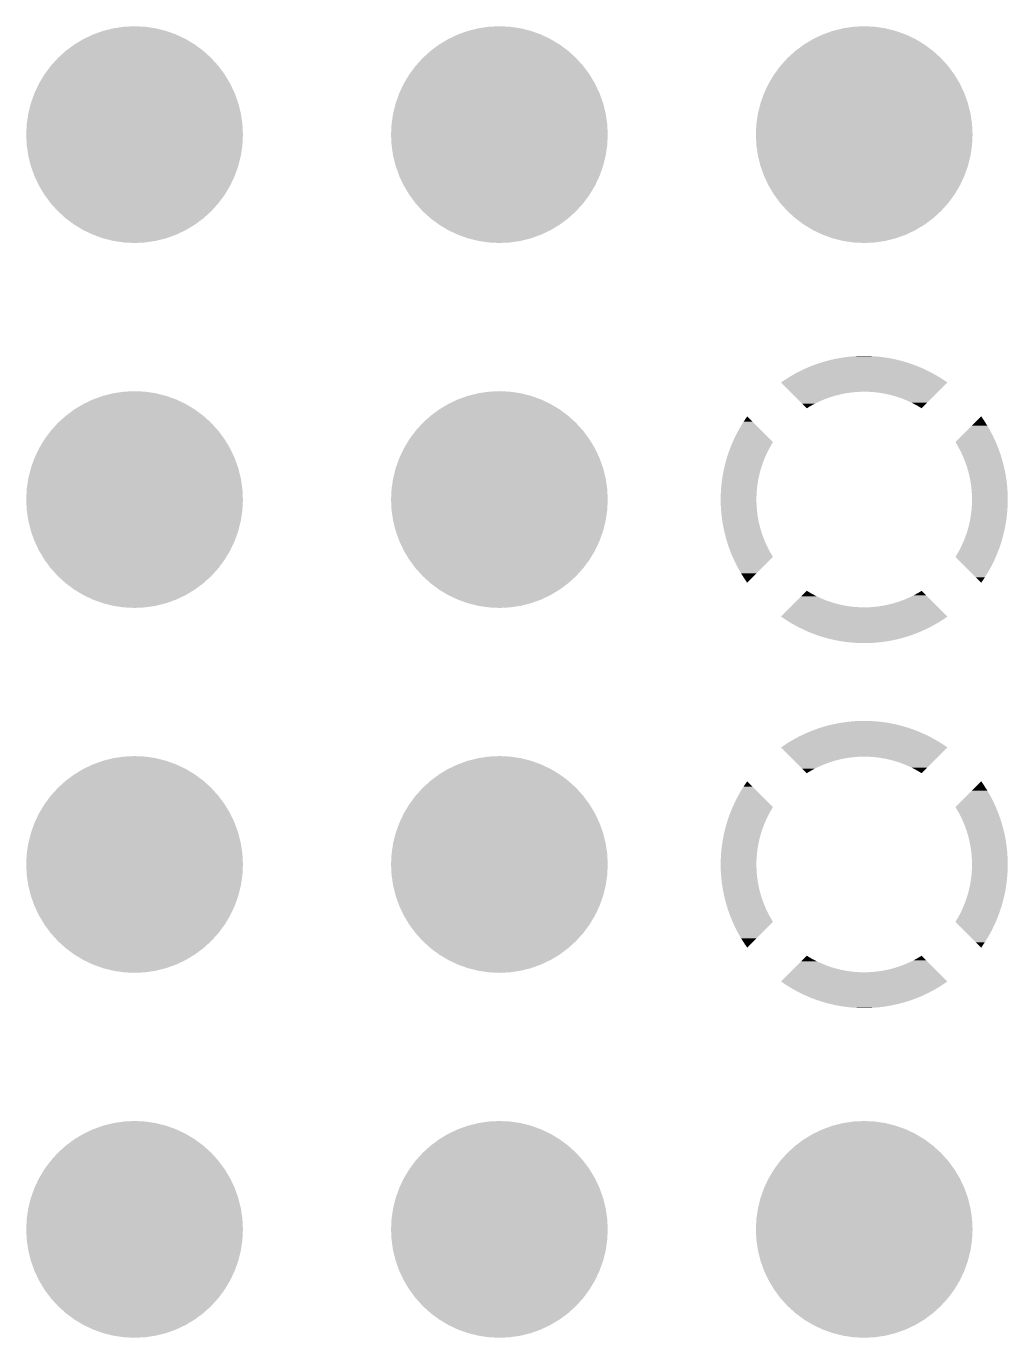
# Model space of a CAD drawing. Extents: x 295 to 953, y 10 to 290.
# Drawn here: x 559.03 to 565.86, y 140.7 to 149.83 of the extents above; entities that cross this region are included whole.
import ezdxf

# ---------------------------------------------------------------- set-up
doc = ezdxf.new("R2010")
doc.units = 0
doc.header["$LTSCALE"] = 5
doc.header["$MEASUREMENT"] = 0
doc.layers.get('0').update_dxf_attribs({"linetype": 'CONTINUOUS', "lineweight": 25})

msp = doc.modelspace()

# ---------------------------------------------------------------- linework, layer by layer
at = {"const_width": 0.7544}
for points in [[(559.4025, 149.0733, 1), (560.1569, 149.0733, 1)], [(561.9425, 149.0733, 1), (562.6969, 149.0733, 1)], [(564.4825, 149.0733, 1), (565.2369, 149.0733, 1)], [(559.4025, 146.5333, 1), (560.1569, 146.5333, 1)], [(561.9425, 146.5333, 1), (562.6969, 146.5333, 1)], [(559.4025, 143.9933, 1), (560.1569, 143.9933, 1)], [(561.9425, 143.9933, 1), (562.6969, 143.9933, 1)], [(559.4025, 141.4533, 1), (560.1569, 141.4533, 1)], [(561.9425, 141.4533, 1), (562.6969, 141.4533, 1)], [(564.4825, 141.4533, 1), (565.2369, 141.4533, 1)]]:
    msp.add_lwpolyline(points, format="xyb", close=True, dxfattribs=at)
for points in [[(564.6947, 147.5188), (564.7119, 147.5218), (565.0261, 147.5188), (565.0057, 147.5218)], [(564.7119, 147.5218), (564.7399, 147.5253), (565.0057, 147.5218), (564.9815, 147.5253)], [(564.7399, 147.5253), (564.7567, 147.5275), (564.9815, 147.5253), (564.9603, 147.5275)], [(564.7567, 147.5275), (564.7858, 147.5298), (564.9603, 147.5275), (564.9367, 147.5298)], [(564.7858, 147.5298), (564.8016, 147.5311), (564.9367, 147.5298), (564.9133, 147.5311)], [(564.8016, 147.5311), (564.8347, 147.5323), (564.9133, 147.5311), (564.8917, 147.5323)], [(564.8347, 147.5323), (564.8466, 147.5327), (564.8917, 147.5323), (564.8466, 147.5327)], [(564.4124, 147.4271), (564.4365, 147.4385), (565.3064, 147.4271), (565.2834, 147.4385)], [(564.4365, 147.4385), (564.4531, 147.4464), (565.2834, 147.4385), (565.2656, 147.4464)], [(564.4531, 147.4464), (564.4778, 147.4567), (565.2656, 147.4464), (565.2422, 147.4567)], [(564.4778, 147.4567), (564.4947, 147.4638), (565.2422, 147.4567), (565.224, 147.4638)], [(564.4947, 147.4638), (564.5199, 147.473), (565.224, 147.4638), (565.2002, 147.473)], [(564.5199, 147.473), (564.537, 147.4793), (565.2002, 147.473), (565.1816, 147.4793)], [(564.537, 147.4793), (564.5627, 147.4874), (565.1816, 147.4793), (565.1575, 147.4874)], [(564.5627, 147.4874), (564.58, 147.4929), (565.1575, 147.4874), (565.1385, 147.4929)], [(564.58, 147.4929), (564.6062, 147.4999), (565.1385, 147.4929), (565.1142, 147.4999)], [(564.6062, 147.4999), (564.6235, 147.5045), (565.1142, 147.4999), (565.0948, 147.5045)], [(564.6235, 147.5045), (564.6502, 147.5103), (565.0948, 147.5045), (565.0703, 147.5103)], [(564.6502, 147.5103), (564.6675, 147.5141), (565.0703, 147.5103), (565.0505, 147.5141)], [(564.6675, 147.5141), (564.6947, 147.5188), (565.0505, 147.5141), (565.0261, 147.5188)], [(564.2805, 147.3478), (564.2959, 147.3586), (565.4389, 147.3478), (565.423, 147.3586)], [(564.3445, 147.2838), (564.2805, 147.3478), (565.3749, 147.2838), (565.4389, 147.3478)], [(564.2959, 147.3586), (564.3182, 147.3731), (565.423, 147.3586), (565.4016, 147.3731)], [(564.3182, 147.3731), (564.3337, 147.3832), (565.4016, 147.3731), (565.3852, 147.3832)], [(564.3337, 147.3832), (564.3566, 147.3967), (565.3852, 147.3832), (565.3632, 147.3967)], [(564.3566, 147.3967), (564.3726, 147.406), (565.3632, 147.3967), (565.3463, 147.406)], [(564.3726, 147.406), (564.3961, 147.4185), (565.3463, 147.406), (565.3238, 147.4185)], [(564.3961, 147.4185), (564.4124, 147.4271), (565.3238, 147.4185), (565.3064, 147.4271)], [(564.3459, 147.2824), (564.3445, 147.2838), (564.8128, 147.2824), (564.8518, 147.2838)], [(564.3493, 147.279), (564.3459, 147.2824), (564.7739, 147.279), (564.8128, 147.2824)], [(564.3548, 147.2735), (564.3493, 147.279), (564.7352, 147.2735), (564.7739, 147.279)], [(564.3623, 147.266), (564.3548, 147.2735), (564.6969, 147.266), (564.7352, 147.2735)], [(564.3717, 147.2565), (564.3623, 147.266), (564.659, 147.2565), (564.6969, 147.266)], [(564.3831, 147.2451), (564.3717, 147.2565), (564.6217, 147.2451), (564.659, 147.2565)], [(564.8909, 147.2832), (564.8518, 147.2838), (565.3743, 147.2832), (565.3749, 147.2838)], [(564.9298, 147.2806), (564.8909, 147.2832), (565.3717, 147.2806), (565.3743, 147.2832)], [(564.9686, 147.2759), (564.9298, 147.2806), (565.367, 147.2759), (565.3717, 147.2806)], [(565.0071, 147.2693), (564.9686, 147.2759), (565.3604, 147.2693), (565.367, 147.2759)], [(565.0452, 147.2606), (565.0071, 147.2693), (565.3517, 147.2606), (565.3604, 147.2693)], [(565.0827, 147.25), (565.0452, 147.2606), (565.3411, 147.25), (565.3517, 147.2606)], [(565.1197, 147.2374), (565.0827, 147.25), (565.3285, 147.2374), (565.3411, 147.25)], [(564.3965, 147.2318), (564.3831, 147.2451), (564.585, 147.2318), (564.6217, 147.2451)], [(564.4117, 147.2166), (564.3965, 147.2318), (564.549, 147.2166), (564.585, 147.2318)], [(564.4288, 147.1995), (564.4117, 147.2166), (564.5139, 147.1995), (564.549, 147.2166)], [(564.4477, 147.1806), (564.4288, 147.1995), (564.4797, 147.1806), (564.5139, 147.1995)], [(564.4598, 147.1685), (564.4477, 147.1806), (564.4598, 147.1685), (564.4797, 147.1806)], [(565.156, 147.2229), (565.1197, 147.2374), (565.314, 147.2229), (565.3285, 147.2374)], [(565.1914, 147.2066), (565.156, 147.2229), (565.2977, 147.2066), (565.314, 147.2229)], [(565.226, 147.1884), (565.1914, 147.2066), (565.2795, 147.1884), (565.2977, 147.2066)], [(565.2596, 147.1685), (565.226, 147.1884), (565.2596, 147.1685), (565.2795, 147.1884)], [(563.9963, 147.0368), (564.0199, 147.0752), (564.1209, 147.0368), (564.0825, 147.0752)], [(564.0199, 147.0752), (564.0452, 147.1125), (564.0825, 147.0752), (564.0452, 147.1125)], [(565.6098, 147.0481), (565.6479, 147.0862), (565.7164, 147.0481), (565.6923, 147.0862)], [(565.6479, 147.0862), (565.6742, 147.1125), (565.6923, 147.0862), (565.6742, 147.1125)], [(563.9545, 146.957), (563.9745, 146.9974), (564.2007, 146.957), (564.1603, 146.9974)], [(563.9745, 146.9974), (563.9963, 147.0368), (564.1603, 146.9974), (564.1209, 147.0368)], [(565.5305, 146.9689), (565.5706, 147.009), (565.7593, 146.9689), (565.7387, 147.009)], [(565.5706, 147.009), (565.6098, 147.0481), (565.7387, 147.009), (565.7164, 147.0481)], [(563.92, 146.8738), (563.93, 146.8996), (564.191, 146.8738), (564.2046, 146.8996)], [(563.93, 146.8996), (563.9363, 146.9158), (564.2046, 146.8996), (564.2142, 146.9158)], [(563.9363, 146.9158), (563.944, 146.9332), (564.2142, 146.9158), (564.2245, 146.9332)], [(563.944, 146.9332), (563.9545, 146.957), (564.2245, 146.9332), (564.2007, 146.957)], [(565.4949, 146.9332), (565.5305, 146.9689), (565.7756, 146.9332), (565.7593, 146.9689)], [(565.4981, 146.9279), (565.4949, 146.9332), (565.778, 146.9279), (565.7756, 146.9332)], [(565.5109, 146.9065), (565.4981, 146.9279), (565.7866, 146.9065), (565.778, 146.9279)], [(565.5219, 146.8861), (565.5109, 146.9065), (565.7949, 146.8861), (565.7866, 146.9065)], [(565.5295, 146.8721), (565.5219, 146.8861), (565.7998, 146.8721), (565.7949, 146.8861)], [(563.8931, 146.7878), (563.8947, 146.7933), (564.1537, 146.7878), (564.1556, 146.7933)], [(563.8947, 146.7933), (563.9052, 146.8296), (564.1556, 146.7933), (564.1701, 146.8296)], [(563.9052, 146.8296), (563.9056, 146.8311), (564.1701, 146.8296), (564.1708, 146.8311)], [(563.9056, 146.8311), (563.917, 146.865), (564.1708, 146.8311), (564.1864, 146.865)], [(563.917, 146.865), (563.92, 146.8738), (564.1864, 146.865), (564.191, 146.8738)], [(565.543, 146.8436), (565.5295, 146.8721), (565.8098, 146.8436), (565.7998, 146.8721)], [(565.5462, 146.8368), (565.543, 146.8436), (565.8119, 146.8368), (565.8098, 146.8436)], [(565.561, 146.8007), (565.5462, 146.8368), (565.8228, 146.8007), (565.8119, 146.8368)], [(565.5611, 146.8004), (565.561, 146.8007), (565.8228, 146.8004), (565.8228, 146.8007)], [(565.574, 146.7638), (565.5611, 146.8004), (565.8321, 146.7638), (565.8228, 146.8004)], [(563.8714, 146.6807), (563.8742, 146.6997), (564.1237, 146.6807), (564.1281, 146.6997)], [(563.8742, 146.6997), (563.8778, 146.7188), (564.1281, 146.6997), (564.1324, 146.7188)], [(563.8778, 146.7188), (563.8827, 146.744), (564.1324, 146.7188), (564.1395, 146.744)], [(563.8827, 146.744), (563.8856, 146.7563), (564.1395, 146.744), (564.143, 146.7563)], [(563.8856, 146.7563), (563.8931, 146.7878), (564.143, 146.7563), (564.1537, 146.7878)], [(565.5761, 146.7567), (565.574, 146.7638), (565.8339, 146.7567), (565.8321, 146.7638)], [(565.585, 146.7264), (565.5761, 146.7567), (565.8401, 146.7264), (565.8339, 146.7567)], [(565.5883, 146.7126), (565.585, 146.7264), (565.843, 146.7126), (565.8401, 146.7264)], [(565.5941, 146.6884), (565.5883, 146.7126), (565.8468, 146.6884), (565.843, 146.7126)], [(563.8628, 146.6034), (563.8632, 146.6103), (564.1124, 146.6034), (564.1132, 146.6103)], [(563.8632, 146.6103), (563.8664, 146.6422), (564.1132, 146.6103), (564.1171, 146.6422)], [(563.8664, 146.6422), (563.8677, 146.6551), (564.1171, 146.6422), (564.1193, 146.6551)], [(563.8677, 146.6551), (563.8714, 146.6807), (564.1193, 146.6551), (564.1237, 146.6807)], [(565.5978, 146.6681), (565.5941, 146.6884), (565.8501, 146.6681), (565.8468, 146.6884)], [(565.6011, 146.65), (565.5978, 146.6681), (565.8521, 146.65), (565.8501, 146.6681)], [(565.6046, 146.6233), (565.6011, 146.65), (565.8551, 146.6233), (565.8521, 146.65)], [(565.6062, 146.6113), (565.6046, 146.6233), (565.8559, 146.6113), (565.8551, 146.6233)], [(565.6088, 146.5784), (565.6062, 146.6113), (565.8582, 146.5784), (565.8559, 146.6113)], [(563.8602, 146.5333), (563.8607, 146.5645), (564.1091, 146.5333), (564.1098, 146.5645)], [(563.8611, 146.4943), (563.8602, 146.5333), (564.1101, 146.4943), (564.1091, 146.5333)], [(563.8607, 146.5653), (563.8628, 146.6034), (564.1098, 146.5653), (564.1124, 146.6034)], [(563.8607, 146.5645), (563.8607, 146.5653), (564.1098, 146.5645), (564.1098, 146.5653)], [(565.6092, 146.5723), (565.6088, 146.5784), (565.8583, 146.5723), (565.8582, 146.5784)], [(565.6103, 146.5333), (565.6092, 146.5723), (565.8592, 146.5333), (565.8583, 146.5723)], [(565.6096, 146.5021), (565.6103, 146.5333), (565.8587, 146.5021), (565.8592, 146.5333)], [(563.8612, 146.4883), (563.8611, 146.4943), (564.1106, 146.4883), (564.1101, 146.4943)], [(563.8635, 146.4553), (563.8612, 146.4883), (564.1132, 146.4553), (564.1106, 146.4883)], [(563.8643, 146.4433), (563.8635, 146.4553), (564.1148, 146.4433), (564.1132, 146.4553)], [(563.8673, 146.4166), (563.8643, 146.4433), (564.1183, 146.4166), (564.1148, 146.4433)], [(565.6023, 146.4244), (565.6062, 146.4563), (565.853, 146.4244), (565.8562, 146.4563)], [(565.6062, 146.4563), (565.607, 146.4632), (565.8562, 146.4563), (565.8566, 146.4632)], [(565.607, 146.4632), (565.6096, 146.5013), (565.8566, 146.4632), (565.8587, 146.5013)], [(565.6096, 146.5013), (565.6096, 146.5021), (565.8587, 146.5013), (565.8587, 146.5021)], [(563.8693, 146.3985), (563.8673, 146.4166), (564.1216, 146.3985), (564.1183, 146.4166)], [(563.8726, 146.3782), (563.8693, 146.3985), (564.1253, 146.3782), (564.1216, 146.3985)], [(563.8764, 146.354), (563.8726, 146.3782), (564.1311, 146.354), (564.1253, 146.3782)], [(563.8793, 146.3402), (563.8764, 146.354), (564.1344, 146.3402), (564.1311, 146.354)], [(563.8855, 146.3099), (563.8793, 146.3402), (564.1433, 146.3099), (564.1344, 146.3402)], [(565.5799, 146.3226), (565.587, 146.3478), (565.8367, 146.3226), (565.8416, 146.3478)], [(565.587, 146.3478), (565.5913, 146.3669), (565.8416, 146.3478), (565.8452, 146.3669)], [(565.5913, 146.3669), (565.5956, 146.3859), (565.8452, 146.3669), (565.848, 146.3859)], [(565.5956, 146.3859), (565.6001, 146.4115), (565.848, 146.3859), (565.8517, 146.4115)], [(565.6001, 146.4115), (565.6023, 146.4244), (565.8517, 146.4115), (565.853, 146.4244)], [(563.8873, 146.3028), (563.8855, 146.3099), (564.1454, 146.3028), (564.1433, 146.3099)], [(563.8966, 146.2662), (563.8873, 146.3028), (564.1583, 146.2662), (564.1454, 146.3028)], [(563.8966, 146.2659), (563.8966, 146.2662), (564.1584, 146.2659), (564.1583, 146.2662)], [(563.9075, 146.2298), (563.8966, 146.2659), (564.1732, 146.2298), (564.1584, 146.2659)], [(565.5493, 146.237), (565.5638, 146.2733), (565.8142, 146.237), (565.8247, 146.2733)], [(565.5638, 146.2733), (565.5657, 146.2788), (565.8247, 146.2733), (565.8262, 146.2788)], [(565.5657, 146.2788), (565.5764, 146.3103), (565.8262, 146.2788), (565.8338, 146.3103)], [(565.5764, 146.3103), (565.5799, 146.3226), (565.8338, 146.3103), (565.8367, 146.3226)], [(563.9096, 146.223), (563.9075, 146.2298), (564.1764, 146.223), (564.1732, 146.2298)], [(563.9196, 146.1945), (563.9096, 146.223), (564.1899, 146.1945), (564.1764, 146.223)], [(563.9245, 146.1805), (563.9196, 146.1945), (564.1975, 146.1805), (564.1899, 146.1945)], [(563.9328, 146.1601), (563.9245, 146.1805), (564.2085, 146.1601), (564.1975, 146.1805)], [(563.9414, 146.1387), (563.9328, 146.1601), (564.2213, 146.1387), (564.2085, 146.1601)], [(565.5052, 146.1508), (565.5148, 146.167), (565.7831, 146.1508), (565.7894, 146.167)], [(565.5148, 146.167), (565.5284, 146.1928), (565.7894, 146.167), (565.7994, 146.1928)], [(565.5284, 146.1928), (565.533, 146.2016), (565.7994, 146.1928), (565.8023, 146.2016)], [(565.533, 146.2016), (565.5486, 146.2355), (565.8023, 146.2016), (565.8138, 146.2355)], [(565.5486, 146.2355), (565.5493, 146.237), (565.8138, 146.2355), (565.8142, 146.237)], [(563.9438, 146.1334), (563.9414, 146.1387), (564.2245, 146.1334), (564.2213, 146.1387)], [(563.9601, 146.0977), (563.9438, 146.1334), (564.1889, 146.0977), (564.2245, 146.1334)], [(563.9806, 146.0576), (563.9601, 146.0977), (564.1488, 146.0576), (564.1889, 146.0977)], [(565.4949, 146.1334), (565.5052, 146.1508), (565.7754, 146.1334), (565.7831, 146.1508)], [(565.5187, 146.1096), (565.4949, 146.1334), (565.7649, 146.1096), (565.7754, 146.1334)], [(565.5591, 146.0692), (565.5187, 146.1096), (565.7449, 146.0692), (565.7649, 146.1096)], [(565.5985, 146.0298), (565.5591, 146.0692), (565.7231, 146.0298), (565.7449, 146.0692)], [(564.003, 146.0185), (563.9806, 146.0576), (564.1096, 146.0185), (564.1488, 146.0576)], [(564.0271, 145.9804), (564.003, 146.0185), (564.0715, 145.9804), (564.1096, 146.0185)], [(564.0452, 145.9541), (564.0271, 145.9804), (564.0452, 145.9541), (564.0715, 145.9804)], [(565.6369, 145.9914), (565.5985, 146.0298), (565.6995, 145.9914), (565.7231, 146.0298)], [(565.6742, 145.9541), (565.6369, 145.9914), (565.6742, 145.9541), (565.6995, 145.9914)], [(564.4217, 145.86), (564.4399, 145.8782), (564.5279, 145.86), (564.4934, 145.8782)], [(564.4399, 145.8782), (564.4598, 145.8981), (564.4934, 145.8782), (564.4598, 145.8981)], [(565.2055, 145.8671), (565.2397, 145.886), (565.2906, 145.8671), (565.2717, 145.886)], [(565.2397, 145.886), (565.2596, 145.8981), (565.2717, 145.886), (565.2596, 145.8981)], [(564.3477, 145.786), (564.3524, 145.7907), (564.7896, 145.786), (564.7508, 145.7907)], [(564.3524, 145.7907), (564.359, 145.7973), (564.7508, 145.7907), (564.7123, 145.7973)], [(564.359, 145.7973), (564.3677, 145.806), (564.7123, 145.7973), (564.6742, 145.806)], [(564.3677, 145.806), (564.3783, 145.8166), (564.6742, 145.806), (564.6367, 145.8166)], [(564.3783, 145.8166), (564.3909, 145.8292), (564.6367, 145.8166), (564.5997, 145.8292)], [(564.3909, 145.8292), (564.4054, 145.8437), (564.5997, 145.8292), (564.5634, 145.8437)], [(564.4054, 145.8437), (564.4217, 145.86), (564.5634, 145.8437), (564.5279, 145.86)], [(564.9066, 145.7842), (564.9455, 145.7877), (565.3735, 145.7842), (565.3701, 145.7877)], [(564.9455, 145.7877), (564.9841, 145.7931), (565.3701, 145.7877), (565.3646, 145.7931)], [(564.9841, 145.7931), (565.0225, 145.8006), (565.3646, 145.7931), (565.3571, 145.8006)], [(565.0225, 145.8006), (565.0604, 145.8101), (565.3571, 145.8006), (565.3477, 145.8101)], [(565.0604, 145.8101), (565.0977, 145.8215), (565.3477, 145.8101), (565.3362, 145.8215)], [(565.0977, 145.8215), (565.1344, 145.8348), (565.3362, 145.8215), (565.3229, 145.8348)], [(565.1344, 145.8348), (565.1704, 145.85), (565.3229, 145.8348), (565.3077, 145.85)], [(565.1704, 145.85), (565.2055, 145.8671), (565.3077, 145.85), (565.2906, 145.8671)], [(564.2804, 145.7188), (564.3444, 145.7828), (565.4389, 145.7188), (565.3749, 145.7828)], [(564.2964, 145.708), (564.2804, 145.7188), (565.4234, 145.708), (565.4389, 145.7188)], [(564.3178, 145.6935), (564.2964, 145.708), (565.4012, 145.6935), (565.4234, 145.708)], [(564.3444, 145.7828), (564.3451, 145.7834), (564.8676, 145.7828), (564.8285, 145.7834)], [(564.3451, 145.7834), (564.3477, 145.786), (564.8285, 145.7834), (564.7896, 145.786)], [(564.8676, 145.7828), (564.9066, 145.7842), (565.3749, 145.7828), (565.3735, 145.7842)], [(564.3342, 145.6834), (564.3178, 145.6935), (565.3857, 145.6834), (565.4012, 145.6935)], [(564.3562, 145.6699), (564.3342, 145.6834), (565.3627, 145.6699), (565.3857, 145.6834)], [(564.3731, 145.6606), (564.3562, 145.6699), (565.3468, 145.6606), (565.3627, 145.6699)], [(564.3956, 145.6481), (564.3731, 145.6606), (565.3233, 145.6481), (565.3468, 145.6606)], [(564.413, 145.6395), (564.3956, 145.6481), (565.307, 145.6395), (565.3233, 145.6481)], [(564.436, 145.6281), (564.413, 145.6395), (565.2829, 145.6281), (565.307, 145.6395)], [(564.4538, 145.6202), (564.436, 145.6281), (565.2663, 145.6202), (565.2829, 145.6281)], [(564.4772, 145.6099), (564.4538, 145.6202), (565.2416, 145.6099), (565.2663, 145.6202)], [(564.4954, 145.6028), (564.4772, 145.6099), (565.2247, 145.6028), (565.2416, 145.6099)], [(564.5192, 145.5936), (564.4954, 145.6028), (565.1995, 145.5936), (565.2247, 145.6028)], [(564.5378, 145.5873), (564.5192, 145.5936), (565.1824, 145.5873), (565.1995, 145.5936)], [(564.5619, 145.5792), (564.5378, 145.5873), (565.1567, 145.5792), (565.1824, 145.5873)], [(564.5809, 145.5737), (564.5619, 145.5792), (565.1394, 145.5737), (565.1567, 145.5792)], [(564.6052, 145.5668), (564.5809, 145.5737), (565.1132, 145.5668), (565.1394, 145.5737)], [(564.6246, 145.5621), (564.6052, 145.5668), (565.0959, 145.5621), (565.1132, 145.5668)], [(564.649, 145.5563), (564.6246, 145.5621), (565.0692, 145.5563), (565.0959, 145.5621)], [(564.6689, 145.5525), (564.649, 145.5563), (565.0518, 145.5525), (565.0692, 145.5563)], [(564.6933, 145.5478), (564.6689, 145.5525), (565.0246, 145.5478), (565.0518, 145.5525)], [(564.7137, 145.5448), (564.6933, 145.5478), (565.0074, 145.5448), (565.0246, 145.5478)], [(564.7379, 145.5413), (564.7137, 145.5448), (564.9795, 145.5413), (565.0074, 145.5448)], [(564.7591, 145.5391), (564.7379, 145.5413), (564.9627, 145.5391), (564.9795, 145.5413)], [(564.7827, 145.5368), (564.7591, 145.5391), (564.9336, 145.5368), (564.9627, 145.5391)], [(564.8061, 145.5355), (564.7827, 145.5368), (564.9178, 145.5355), (564.9336, 145.5368)], [(564.8277, 145.5343), (564.8061, 145.5355), (564.8847, 145.5343), (564.9178, 145.5355)], [(564.8728, 145.5339), (564.8277, 145.5343), (564.8728, 145.5339), (564.8847, 145.5343)], [(564.6235, 144.9645), (564.6502, 144.9703), (565.0948, 144.9645), (565.0703, 144.9703)], [(564.6502, 144.9703), (564.6675, 144.9741), (565.0703, 144.9703), (565.0505, 144.9741)], [(564.6675, 144.9741), (564.6947, 144.9788), (565.0505, 144.9741), (565.0261, 144.9788)], [(564.6947, 144.9788), (564.7119, 144.9818), (565.0261, 144.9788), (565.0057, 144.9818)], [(564.7119, 144.9818), (564.7399, 144.9853), (565.0057, 144.9818), (564.9815, 144.9853)], [(564.7399, 144.9853), (564.7567, 144.9875), (564.9815, 144.9853), (564.9603, 144.9875)], [(564.7567, 144.9875), (564.7858, 144.9898), (564.9603, 144.9875), (564.9367, 144.9898)], [(564.7858, 144.9898), (564.8016, 144.9911), (564.9367, 144.9898), (564.9133, 144.9911)], [(564.8016, 144.9911), (564.8347, 144.9923), (564.9133, 144.9911), (564.8917, 144.9923)], [(564.8347, 144.9923), (564.8466, 144.9927), (564.8917, 144.9923), (564.8466, 144.9927)], [(564.3726, 144.866), (564.3961, 144.8785), (565.3463, 144.866), (565.3238, 144.8785)], [(564.3961, 144.8785), (564.4124, 144.8871), (565.3238, 144.8785), (565.3064, 144.8871)], [(564.4124, 144.8871), (564.4365, 144.8985), (565.3064, 144.8871), (565.2834, 144.8985)], [(564.4365, 144.8985), (564.4531, 144.9064), (565.2834, 144.8985), (565.2656, 144.9064)], [(564.4531, 144.9064), (564.4778, 144.9167), (565.2656, 144.9064), (565.2422, 144.9167)], [(564.4778, 144.9167), (564.4947, 144.9238), (565.2422, 144.9167), (565.224, 144.9238)], [(564.4947, 144.9238), (564.5199, 144.933), (565.224, 144.9238), (565.2002, 144.933)], [(564.5199, 144.933), (564.537, 144.9393), (565.2002, 144.933), (565.1816, 144.9393)], [(564.537, 144.9393), (564.5627, 144.9474), (565.1816, 144.9393), (565.1575, 144.9474)], [(564.5627, 144.9474), (564.58, 144.9529), (565.1575, 144.9474), (565.1385, 144.9529)], [(564.58, 144.9529), (564.6062, 144.9599), (565.1385, 144.9529), (565.1142, 144.9599)], [(564.6062, 144.9599), (564.6235, 144.9645), (565.1142, 144.9599), (565.0948, 144.9645)], [(564.2805, 144.8078), (564.2959, 144.8186), (565.4389, 144.8078), (565.423, 144.8186)], [(564.3445, 144.7438), (564.2805, 144.8078), (565.3749, 144.7438), (565.4389, 144.8078)], [(564.2959, 144.8186), (564.3182, 144.8331), (565.423, 144.8186), (565.4016, 144.8331)], [(564.3182, 144.8331), (564.3337, 144.8432), (565.4016, 144.8331), (565.3852, 144.8432)], [(564.3337, 144.8432), (564.3566, 144.8567), (565.3852, 144.8432), (565.3632, 144.8567)], [(564.3566, 144.8567), (564.3726, 144.866), (565.3632, 144.8567), (565.3463, 144.866)], [(564.3459, 144.7424), (564.3445, 144.7438), (564.8128, 144.7424), (564.8518, 144.7438)], [(564.3493, 144.739), (564.3459, 144.7424), (564.7739, 144.739), (564.8128, 144.7424)], [(564.3548, 144.7335), (564.3493, 144.739), (564.7352, 144.7335), (564.7739, 144.739)], [(564.3623, 144.726), (564.3548, 144.7335), (564.6969, 144.726), (564.7352, 144.7335)], [(564.3717, 144.7165), (564.3623, 144.726), (564.659, 144.7165), (564.6969, 144.726)], [(564.3831, 144.7051), (564.3717, 144.7165), (564.6217, 144.7051), (564.659, 144.7165)], [(564.3965, 144.6918), (564.3831, 144.7051), (564.585, 144.6918), (564.6217, 144.7051)], [(564.4117, 144.6766), (564.3965, 144.6918), (564.549, 144.6766), (564.585, 144.6918)], [(564.8909, 144.7432), (564.8518, 144.7438), (565.3743, 144.7432), (565.3749, 144.7438)], [(564.9298, 144.7406), (564.8909, 144.7432), (565.3717, 144.7406), (565.3743, 144.7432)], [(564.9686, 144.7359), (564.9298, 144.7406), (565.367, 144.7359), (565.3717, 144.7406)], [(565.0071, 144.7293), (564.9686, 144.7359), (565.3604, 144.7293), (565.367, 144.7359)], [(565.0452, 144.7206), (565.0071, 144.7293), (565.3517, 144.7206), (565.3604, 144.7293)], [(565.0827, 144.71), (565.0452, 144.7206), (565.3411, 144.71), (565.3517, 144.7206)], [(565.1197, 144.6974), (565.0827, 144.71), (565.3285, 144.6974), (565.3411, 144.71)], [(565.156, 144.6829), (565.1197, 144.6974), (565.314, 144.6829), (565.3285, 144.6974)], [(564.4288, 144.6595), (564.4117, 144.6766), (564.5139, 144.6595), (564.549, 144.6766)], [(564.4477, 144.6406), (564.4288, 144.6595), (564.4797, 144.6406), (564.5139, 144.6595)], [(564.4598, 144.6285), (564.4477, 144.6406), (564.4598, 144.6285), (564.4797, 144.6406)], [(565.1914, 144.6666), (565.156, 144.6829), (565.2977, 144.6666), (565.314, 144.6829)], [(565.226, 144.6484), (565.1914, 144.6666), (565.2795, 144.6484), (565.2977, 144.6666)], [(565.2596, 144.6285), (565.226, 144.6484), (565.2596, 144.6285), (565.2795, 144.6484)], [(563.9963, 144.4968), (564.0199, 144.5352), (564.1209, 144.4968), (564.0825, 144.5352)], [(564.0199, 144.5352), (564.0452, 144.5725), (564.0825, 144.5352), (564.0452, 144.5725)], [(565.6098, 144.5081), (565.6479, 144.5462), (565.7164, 144.5081), (565.6923, 144.5462)], [(565.6479, 144.5462), (565.6742, 144.5725), (565.6923, 144.5462), (565.6742, 144.5725)], [(563.944, 144.3932), (563.9545, 144.417), (564.2245, 144.3932), (564.2007, 144.417)], [(563.9545, 144.417), (563.9745, 144.4574), (564.2007, 144.417), (564.1603, 144.4574)], [(563.9745, 144.4574), (563.9963, 144.4968), (564.1603, 144.4574), (564.1209, 144.4968)], [(565.4949, 144.3932), (565.5305, 144.4289), (565.7756, 144.3932), (565.7593, 144.4289)], [(565.5305, 144.4289), (565.5706, 144.469), (565.7593, 144.4289), (565.7387, 144.469)], [(565.5706, 144.469), (565.6098, 144.5081), (565.7387, 144.469), (565.7164, 144.5081)], [(563.917, 144.325), (563.92, 144.3338), (564.1864, 144.325), (564.191, 144.3338)], [(563.92, 144.3338), (563.93, 144.3596), (564.191, 144.3338), (564.2046, 144.3596)], [(563.93, 144.3596), (563.9363, 144.3758), (564.2046, 144.3596), (564.2142, 144.3758)], [(563.9363, 144.3758), (563.944, 144.3932), (564.2142, 144.3758), (564.2245, 144.3932)], [(565.4981, 144.3879), (565.4949, 144.3932), (565.778, 144.3879), (565.7756, 144.3932)], [(565.5109, 144.3665), (565.4981, 144.3879), (565.7866, 144.3665), (565.778, 144.3879)], [(565.5219, 144.3461), (565.5109, 144.3665), (565.7949, 144.3461), (565.7866, 144.3665)], [(565.5295, 144.3321), (565.5219, 144.3461), (565.7998, 144.3321), (565.7949, 144.3461)], [(565.543, 144.3036), (565.5295, 144.3321), (565.8098, 144.3036), (565.7998, 144.3321)], [(563.8856, 144.2163), (563.8931, 144.2478), (564.143, 144.2163), (564.1537, 144.2478)], [(563.8931, 144.2478), (563.8947, 144.2533), (564.1537, 144.2478), (564.1556, 144.2533)], [(563.8947, 144.2533), (563.9052, 144.2896), (564.1556, 144.2533), (564.1701, 144.2896)], [(563.9052, 144.2896), (563.9056, 144.2911), (564.1701, 144.2896), (564.1708, 144.2911)], [(563.9056, 144.2911), (563.917, 144.325), (564.1708, 144.2911), (564.1864, 144.325)], [(565.5462, 144.2968), (565.543, 144.3036), (565.8119, 144.2968), (565.8098, 144.3036)], [(565.561, 144.2607), (565.5462, 144.2968), (565.8228, 144.2607), (565.8119, 144.2968)], [(565.5611, 144.2604), (565.561, 144.2607), (565.8228, 144.2604), (565.8228, 144.2607)], [(565.574, 144.2238), (565.5611, 144.2604), (565.8321, 144.2238), (565.8228, 144.2604)], [(563.8714, 144.1407), (563.8742, 144.1597), (564.1237, 144.1407), (564.1281, 144.1597)], [(563.8742, 144.1597), (563.8778, 144.1788), (564.1281, 144.1597), (564.1324, 144.1788)], [(563.8778, 144.1788), (563.8827, 144.204), (564.1324, 144.1788), (564.1395, 144.204)], [(563.8827, 144.204), (563.8856, 144.2163), (564.1395, 144.204), (564.143, 144.2163)], [(565.5761, 144.2167), (565.574, 144.2238), (565.8339, 144.2167), (565.8321, 144.2238)], [(565.585, 144.1864), (565.5761, 144.2167), (565.8401, 144.1864), (565.8339, 144.2167)], [(565.5883, 144.1726), (565.585, 144.1864), (565.843, 144.1726), (565.8401, 144.1864)], [(565.5941, 144.1484), (565.5883, 144.1726), (565.8468, 144.1484), (565.843, 144.1726)], [(565.5978, 144.1281), (565.5941, 144.1484), (565.8501, 144.1281), (565.8468, 144.1484)], [(563.8607, 144.0253), (563.8628, 144.0634), (564.1098, 144.0253), (564.1124, 144.0634)], [(563.8628, 144.0634), (563.8632, 144.0703), (564.1124, 144.0634), (564.1132, 144.0703)], [(563.8632, 144.0703), (563.8664, 144.1022), (564.1132, 144.0703), (564.1171, 144.1022)], [(563.8664, 144.1022), (563.8677, 144.1151), (564.1171, 144.1022), (564.1193, 144.1151)], [(563.8677, 144.1151), (563.8714, 144.1407), (564.1193, 144.1151), (564.1237, 144.1407)], [(565.6011, 144.11), (565.5978, 144.1281), (565.8521, 144.11), (565.8501, 144.1281)], [(565.6046, 144.0833), (565.6011, 144.11), (565.8551, 144.0833), (565.8521, 144.11)], [(565.6062, 144.0713), (565.6046, 144.0833), (565.8559, 144.0713), (565.8551, 144.0833)], [(565.6088, 144.0384), (565.6062, 144.0713), (565.8582, 144.0384), (565.8559, 144.0713)], [(563.8602, 143.9933), (563.8607, 144.0245), (564.1091, 143.9933), (564.1098, 144.0245)], [(563.8611, 143.9543), (563.8602, 143.9933), (564.1101, 143.9543), (564.1091, 143.9933)], [(563.8607, 144.0245), (563.8607, 144.0253), (564.1098, 144.0245), (564.1098, 144.0253)], [(565.607, 143.9232), (565.6096, 143.9613), (565.8566, 143.9232), (565.8587, 143.9613)], [(565.6092, 144.0323), (565.6088, 144.0384), (565.8583, 144.0323), (565.8582, 144.0384)], [(565.6103, 143.9933), (565.6092, 144.0323), (565.8592, 143.9933), (565.8583, 144.0323)], [(565.6096, 143.9621), (565.6103, 143.9933), (565.8587, 143.9621), (565.8592, 143.9933)], [(565.6096, 143.9613), (565.6096, 143.9621), (565.8587, 143.9613), (565.8587, 143.9621)], [(563.8612, 143.9483), (563.8611, 143.9543), (564.1106, 143.9483), (564.1101, 143.9543)], [(563.8635, 143.9153), (563.8612, 143.9483), (564.1132, 143.9153), (564.1106, 143.9483)], [(563.8643, 143.9033), (563.8635, 143.9153), (564.1148, 143.9033), (564.1132, 143.9153)], [(563.8673, 143.8766), (563.8643, 143.9033), (564.1183, 143.8766), (564.1148, 143.9033)], [(563.8693, 143.8585), (563.8673, 143.8766), (564.1216, 143.8585), (564.1183, 143.8766)], [(565.5956, 143.8459), (565.6001, 143.8715), (565.848, 143.8459), (565.8517, 143.8715)], [(565.6001, 143.8715), (565.6023, 143.8844), (565.8517, 143.8715), (565.853, 143.8844)], [(565.6023, 143.8844), (565.6062, 143.9163), (565.853, 143.8844), (565.8562, 143.9163)], [(565.6062, 143.9163), (565.607, 143.9232), (565.8562, 143.9163), (565.8566, 143.9232)], [(563.8726, 143.8382), (563.8693, 143.8585), (564.1253, 143.8382), (564.1216, 143.8585)], [(563.8764, 143.814), (563.8726, 143.8382), (564.1311, 143.814), (564.1253, 143.8382)], [(563.8793, 143.8002), (563.8764, 143.814), (564.1344, 143.8002), (564.1311, 143.814)], [(563.8855, 143.7699), (563.8793, 143.8002), (564.1433, 143.7699), (564.1344, 143.8002)], [(565.5764, 143.7703), (565.5799, 143.7826), (565.8338, 143.7703), (565.8367, 143.7826)], [(565.5799, 143.7826), (565.587, 143.8078), (565.8367, 143.7826), (565.8416, 143.8078)], [(565.587, 143.8078), (565.5913, 143.8269), (565.8416, 143.8078), (565.8452, 143.8269)], [(565.5913, 143.8269), (565.5956, 143.8459), (565.8452, 143.8269), (565.848, 143.8459)], [(563.8873, 143.7628), (563.8855, 143.7699), (564.1454, 143.7628), (564.1433, 143.7699)], [(563.8966, 143.7262), (563.8873, 143.7628), (564.1583, 143.7262), (564.1454, 143.7628)], [(563.8966, 143.7259), (563.8966, 143.7262), (564.1584, 143.7259), (564.1583, 143.7262)], [(563.9075, 143.6898), (563.8966, 143.7259), (564.1732, 143.6898), (564.1584, 143.7259)], [(563.9096, 143.683), (563.9075, 143.6898), (564.1764, 143.683), (564.1732, 143.6898)], [(565.533, 143.6616), (565.5486, 143.6955), (565.8023, 143.6616), (565.8138, 143.6955)], [(565.5486, 143.6955), (565.5493, 143.697), (565.8138, 143.6955), (565.8142, 143.697)], [(565.5493, 143.697), (565.5638, 143.7333), (565.8142, 143.697), (565.8247, 143.7333)], [(565.5638, 143.7333), (565.5657, 143.7388), (565.8247, 143.7333), (565.8262, 143.7388)], [(565.5657, 143.7388), (565.5764, 143.7703), (565.8262, 143.7388), (565.8338, 143.7703)], [(563.9196, 143.6545), (563.9096, 143.683), (564.1899, 143.6545), (564.1764, 143.683)], [(563.9245, 143.6405), (563.9196, 143.6545), (564.1975, 143.6405), (564.1899, 143.6545)], [(563.9328, 143.6201), (563.9245, 143.6405), (564.2085, 143.6201), (564.1975, 143.6405)], [(563.9414, 143.5987), (563.9328, 143.6201), (564.2213, 143.5987), (564.2085, 143.6201)], [(563.9438, 143.5934), (563.9414, 143.5987), (564.2245, 143.5934), (564.2213, 143.5987)], [(565.4949, 143.5934), (565.5052, 143.6108), (565.7754, 143.5934), (565.7831, 143.6108)], [(565.5052, 143.6108), (565.5148, 143.627), (565.7831, 143.6108), (565.7894, 143.627)], [(565.5148, 143.627), (565.5284, 143.6528), (565.7894, 143.627), (565.7994, 143.6528)], [(565.5284, 143.6528), (565.533, 143.6616), (565.7994, 143.6528), (565.8023, 143.6616)], [(563.9601, 143.5577), (563.9438, 143.5934), (564.1889, 143.5577), (564.2245, 143.5934)], [(563.9806, 143.5176), (563.9601, 143.5577), (564.1488, 143.5176), (564.1889, 143.5577)], [(564.003, 143.4785), (563.9806, 143.5176), (564.1096, 143.4785), (564.1488, 143.5176)], [(565.5187, 143.5696), (565.4949, 143.5934), (565.7649, 143.5696), (565.7754, 143.5934)], [(565.5591, 143.5292), (565.5187, 143.5696), (565.7449, 143.5292), (565.7649, 143.5696)], [(565.5985, 143.4898), (565.5591, 143.5292), (565.7231, 143.4898), (565.7449, 143.5292)], [(564.0271, 143.4404), (564.003, 143.4785), (564.0715, 143.4404), (564.1096, 143.4785)], [(564.0452, 143.4141), (564.0271, 143.4404), (564.0452, 143.4141), (564.0715, 143.4404)], [(565.6369, 143.4514), (565.5985, 143.4898), (565.6995, 143.4514), (565.7231, 143.4898)], [(565.6742, 143.4141), (565.6369, 143.4514), (565.6742, 143.4141), (565.6995, 143.4514)], [(564.4217, 143.32), (564.4399, 143.3382), (564.5279, 143.32), (564.4934, 143.3382)], [(564.4399, 143.3382), (564.4598, 143.3581), (564.4934, 143.3382), (564.4598, 143.3581)], [(565.1704, 143.31), (565.2055, 143.3271), (565.3077, 143.31), (565.2906, 143.3271)], [(565.2055, 143.3271), (565.2397, 143.346), (565.2906, 143.3271), (565.2717, 143.346)], [(565.2397, 143.346), (565.2596, 143.3581), (565.2717, 143.346), (565.2596, 143.3581)], [(564.2804, 143.1788), (564.3444, 143.2428), (565.4389, 143.1788), (565.3749, 143.2428)], [(564.3444, 143.2428), (564.3451, 143.2434), (564.8676, 143.2428), (564.8285, 143.2434)], [(564.3451, 143.2434), (564.3477, 143.246), (564.8285, 143.2434), (564.7896, 143.246)], [(564.3477, 143.246), (564.3524, 143.2507), (564.7896, 143.246), (564.7508, 143.2507)], [(564.3524, 143.2507), (564.359, 143.2573), (564.7508, 143.2507), (564.7123, 143.2573)], [(564.359, 143.2573), (564.3677, 143.266), (564.7123, 143.2573), (564.6742, 143.266)], [(564.3677, 143.266), (564.3783, 143.2766), (564.6742, 143.266), (564.6367, 143.2766)], [(564.3783, 143.2766), (564.3909, 143.2892), (564.6367, 143.2766), (564.5997, 143.2892)], [(564.3909, 143.2892), (564.4054, 143.3037), (564.5997, 143.2892), (564.5634, 143.3037)], [(564.4054, 143.3037), (564.4217, 143.32), (564.5634, 143.3037), (564.5279, 143.32)], [(564.8676, 143.2428), (564.9066, 143.2442), (565.3749, 143.2428), (565.3735, 143.2442)], [(564.9066, 143.2442), (564.9455, 143.2477), (565.3735, 143.2442), (565.3701, 143.2477)], [(564.9455, 143.2477), (564.9841, 143.2531), (565.3701, 143.2477), (565.3646, 143.2531)], [(564.9841, 143.2531), (565.0225, 143.2606), (565.3646, 143.2531), (565.3571, 143.2606)], [(565.0225, 143.2606), (565.0604, 143.2701), (565.3571, 143.2606), (565.3477, 143.2701)], [(565.0604, 143.2701), (565.0977, 143.2815), (565.3477, 143.2701), (565.3362, 143.2815)], [(565.0977, 143.2815), (565.1344, 143.2948), (565.3362, 143.2815), (565.3229, 143.2948)], [(565.1344, 143.2948), (565.1704, 143.31), (565.3229, 143.2948), (565.3077, 143.31)], [(564.2964, 143.168), (564.2804, 143.1788), (565.4234, 143.168), (565.4389, 143.1788)], [(564.3178, 143.1535), (564.2964, 143.168), (565.4012, 143.1535), (565.4234, 143.168)], [(564.3342, 143.1434), (564.3178, 143.1535), (565.3857, 143.1434), (565.4012, 143.1535)], [(564.3562, 143.1299), (564.3342, 143.1434), (565.3627, 143.1299), (565.3857, 143.1434)], [(564.3731, 143.1206), (564.3562, 143.1299), (565.3468, 143.1206), (565.3627, 143.1299)], [(564.3956, 143.1081), (564.3731, 143.1206), (565.3233, 143.1081), (565.3468, 143.1206)], [(564.413, 143.0995), (564.3956, 143.1081), (565.307, 143.0995), (565.3233, 143.1081)], [(564.436, 143.0881), (564.413, 143.0995), (565.2829, 143.0881), (565.307, 143.0995)], [(564.4538, 143.0802), (564.436, 143.0881), (565.2663, 143.0802), (565.2829, 143.0881)], [(564.4772, 143.0699), (564.4538, 143.0802), (565.2416, 143.0699), (565.2663, 143.0802)], [(564.4954, 143.0628), (564.4772, 143.0699), (565.2247, 143.0628), (565.2416, 143.0699)], [(564.5192, 143.0536), (564.4954, 143.0628), (565.1995, 143.0536), (565.2247, 143.0628)], [(564.5378, 143.0473), (564.5192, 143.0536), (565.1824, 143.0473), (565.1995, 143.0536)], [(564.5619, 143.0392), (564.5378, 143.0473), (565.1567, 143.0392), (565.1824, 143.0473)], [(564.5809, 143.0337), (564.5619, 143.0392), (565.1394, 143.0337), (565.1567, 143.0392)], [(564.6052, 143.0268), (564.5809, 143.0337), (565.1132, 143.0268), (565.1394, 143.0337)], [(564.6246, 143.0221), (564.6052, 143.0268), (565.0959, 143.0221), (565.1132, 143.0268)], [(564.649, 143.0163), (564.6246, 143.0221), (565.0692, 143.0163), (565.0959, 143.0221)], [(564.6689, 143.0125), (564.649, 143.0163), (565.0518, 143.0125), (565.0692, 143.0163)], [(564.6933, 143.0078), (564.6689, 143.0125), (565.0246, 143.0078), (565.0518, 143.0125)], [(564.7137, 143.0048), (564.6933, 143.0078), (565.0074, 143.0048), (565.0246, 143.0078)], [(564.7379, 143.0013), (564.7137, 143.0048), (564.9795, 143.0013), (565.0074, 143.0048)], [(564.7591, 142.9991), (564.7379, 143.0013), (564.9627, 142.9991), (564.9795, 143.0013)], [(564.7827, 142.9968), (564.7591, 142.9991), (564.9336, 142.9968), (564.9627, 142.9991)], [(564.8061, 142.9955), (564.7827, 142.9968), (564.9178, 142.9955), (564.9336, 142.9968)], [(564.8277, 142.9943), (564.8061, 142.9955), (564.8847, 142.9943), (564.9178, 142.9955)], [(564.8728, 142.9939), (564.8277, 142.9943), (564.8728, 142.9939), (564.8847, 142.9943)]]:
    msp.add_solid(points)

doc.saveas('drawing.dxf')
